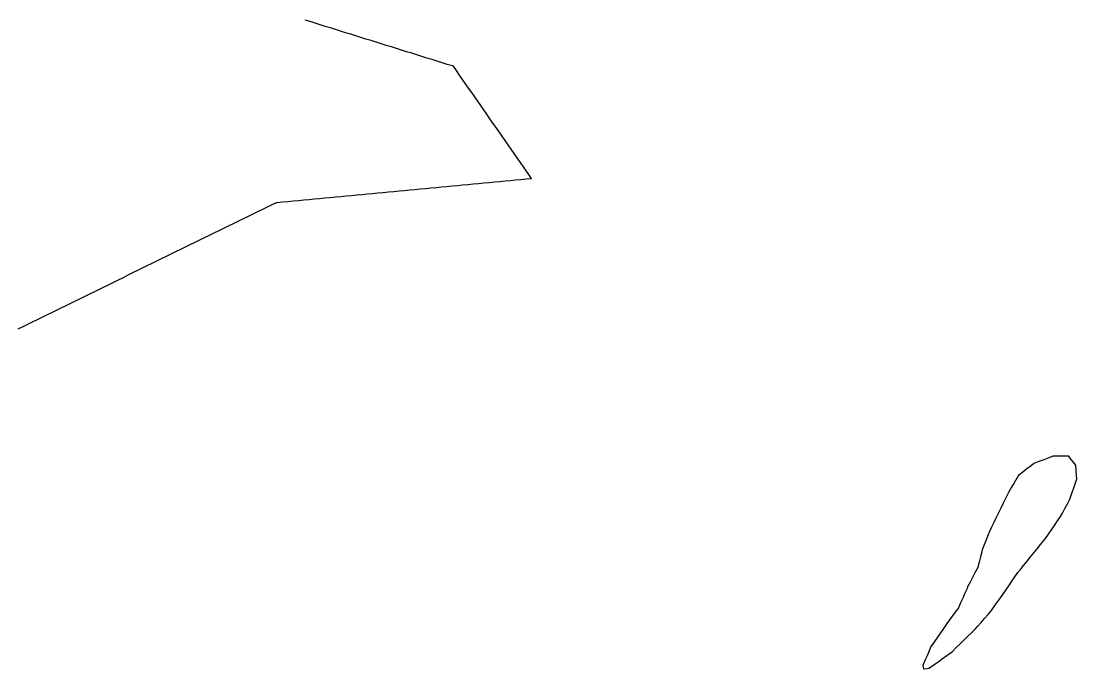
# Model space of a CAD drawing. Header units: millimetres. Extents: x 230 to 3347, y 514 to 5196.
# Drawn here: x 1954.8 to 2153.2, y 4623.7 to 4745.4 of the extents above; entities that cross this region are included whole.
import ezdxf

# ---------------------------------------------------------------- set-up
doc = ezdxf.new("R2010")
doc.units = ezdxf.units.MM
for name, color, linetype in [('ALL_ISLANDS', 7, 'Continuous'), ('OUTLINE_ISLAND_01', 7, 'Continuous'), ('OUTLINE_ISLAND_34', 7, 'Continuous')]:
    doc.layers.add(name, color=color, linetype=linetype)

msp = doc.modelspace()

# ---------------------------------------------------------------- linework, layer by layer
at = {"layer": 'ALL_ISLANDS'}
msp.add_lwpolyline([(1954.2705, 4687.5867), (1955.1688, 4688.0261), (1956.0671, 4688.4655), (1956.9653, 4688.905), (1957.8636, 4689.3444), (1958.7619, 4689.7838), (1959.6602, 4690.2232), (1960.5585, 4690.6626), (1961.4568, 4691.1021), (1962.355, 4691.5415), (1963.2533, 4691.9809), (1964.1516, 4692.4203), (1965.0499, 4692.8597), (1965.9482, 4693.2992), (1966.8464, 4693.7386), (1967.7447, 4694.178), (1968.643, 4694.6174), (1969.5413, 4695.0568), (1970.4396, 4695.4963), (1971.3378, 4695.9357), (1972.2361, 4696.3751), (1973.1344, 4696.8145), (1974.0327, 4697.2539), (1974.931, 4697.6934), (1975.8293, 4698.1328), (1976.7275, 4698.5722), (1977.6258, 4699.0116), (1978.5241, 4699.4511), (1979.4224, 4699.8905), (1980.3207, 4700.3299), (1981.2189, 4700.7693), (1982.1172, 4701.2087), (1983.0155, 4701.6482), (1983.9138, 4702.0876), (1984.8121, 4702.527), (1985.7104, 4702.9664), (1986.6086, 4703.4058), (1987.5069, 4703.8453), (1988.4052, 4704.2847), (1989.3035, 4704.7241), (1990.2018, 4705.1635), (1991.1, 4705.6029), (1991.9983, 4706.0424), (1992.8966, 4706.4818), (1993.7949, 4706.9212), (1994.6932, 4707.3606), (1995.5914, 4707.8), (1996.4897, 4708.2395), (1997.388, 4708.6789), (1998.2863, 4709.1183), (1999.1846, 4709.5577), (2000.0829, 4709.9971), (2000.9811, 4710.4366), (2001.8794, 4710.876), (2002.7777, 4711.3154), (2002.9424, 4711.331), (2003.938, 4711.4251), (2004.9335, 4711.5193), (2005.9291, 4711.6134), (2006.9246, 4711.7075), (2007.9202, 4711.8017), (2008.9158, 4711.8958), (2009.9113, 4711.99), (2010.9069, 4712.0841), (2011.9024, 4712.1783), (2012.898, 4712.2724), (2013.8935, 4712.3665), (2014.8891, 4712.4607), (2015.8847, 4712.5548), (2016.8802, 4712.649), (2017.8758, 4712.7431), (2018.8713, 4712.8373), (2019.8669, 4712.9314), (2020.8625, 4713.0255), (2021.858, 4713.1197), (2022.8536, 4713.2138), (2023.8491, 4713.308), (2024.8447, 4713.4021), (2025.8402, 4713.4963), (2026.8358, 4713.5904), (2027.8314, 4713.6845), (2028.8269, 4713.7787), (2029.8225, 4713.8728), (2030.818, 4713.967), (2031.8136, 4714.0611), (2032.8092, 4714.1553), (2033.8047, 4714.2494), (2034.8003, 4714.3435), (2035.7958, 4714.4377), (2036.7914, 4714.5318), (2037.787, 4714.626), (2038.7825, 4714.7201), (2039.7781, 4714.8143), (2040.7736, 4714.9084), (2041.7692, 4715.0025), (2042.7647, 4715.0967), (2043.7603, 4715.1908), (2044.7559, 4715.285), (2045.7514, 4715.3791), (2046.747, 4715.4733), (2047.7425, 4715.5674), (2048.7381, 4715.6615), (2049.7337, 4715.7557), (2050.7292, 4715.8498), (2050.3489, 4716.3957), (2049.7772, 4717.2161), (2049.2055, 4718.0366), (2048.6338, 4718.8571), (2048.0621, 4719.6775), (2047.4904, 4720.498), (2046.9188, 4721.3185), (2046.3471, 4722.1389), (2045.7754, 4722.9594), (2045.2037, 4723.7799), (2044.632, 4724.6004), (2044.0603, 4725.4208), (2043.4886, 4726.2413), (2042.9169, 4727.0618), (2042.3452, 4727.8822), (2041.7735, 4728.7027), (2041.2019, 4729.5232), (2040.6302, 4730.3436), (2040.0585, 4731.1641), (2039.4868, 4731.9846), (2038.9151, 4732.8051), (2038.3434, 4733.6255), (2037.7717, 4734.446), (2037.2, 4735.2665), (2036.6283, 4736.0869), (2036.0566, 4736.9074), (2035.849, 4736.972), (2034.8942, 4737.2693), (2033.9394, 4737.5665), (2032.9846, 4737.8637), (2032.0298, 4738.1609), (2031.0749, 4738.4581), (2030.1201, 4738.7554), (2029.1653, 4739.0526), (2028.2105, 4739.3498), (2027.2557, 4739.647), (2026.3009, 4739.9442), (2025.3461, 4740.2415), (2024.3913, 4740.5387), (2023.4365, 4740.8359), (2022.4817, 4741.1331), (2021.5269, 4741.4304), (2020.5721, 4741.7276), (2019.6172, 4742.0248), (2018.6624, 4742.322), (2017.7076, 4742.6192), (2016.7528, 4742.9165), (2015.798, 4743.2137), (2014.8432, 4743.5109), (2013.8884, 4743.8081), (2012.9336, 4744.1053), (2011.9788, 4744.4026), (2011.024, 4744.6998), (2010.0692, 4744.997), (2009.1143, 4745.2942), (2008.1595, 4745.5914)], dxfattribs=at)
msp.add_lwpolyline([(2151.6754, 4663.6432), (2150.6754, 4663.6432), (2149.6754, 4663.6432), (2148.6754, 4663.6432), (2147.9218, 4663.3501), (2146.9898, 4662.9876), (2146.0578, 4662.6252), (2145.1258, 4662.2627), (2144.6218, 4661.8708), (2143.8324, 4661.2569), (2143.043, 4660.643), (2142.2536, 4660.0291), (2141.9476, 4659.5198), (2141.4326, 4658.6626), (2140.9176, 4657.8054), (2140.4026, 4656.9482), (2140.2347, 4656.6023), (2139.7979, 4655.7027), (2139.3612, 4654.8031), (2138.9245, 4653.9035), (2138.4877, 4653.004), (2138.051, 4652.1044), (2137.6143, 4651.2048), (2137.1775, 4650.3052), (2136.7408, 4649.4056), (2136.5287, 4648.8633), (2136.1645, 4647.9319), (2135.8003, 4647.0006), (2135.4361, 4646.0693), (2135.3379, 4645.6903), (2135.0869, 4644.7223), (2134.8359, 4643.7543), (2134.5849, 4642.7863), (2134.5109, 4642.6419), (2134.0544, 4641.7522), (2133.5979, 4640.8625), (2133.1415, 4639.9727), (2132.685, 4639.083), (2132.5694, 4638.8212), (2132.1655, 4637.9063), (2131.7617, 4636.9915), (2131.3578, 4636.0767), (2130.954, 4635.1619), (2130.5154, 4634.5704), (2129.9198, 4633.7671), (2129.3243, 4632.9638), (2128.7287, 4632.1605), (2128.7031, 4632.1234), (2128.1354, 4631.3001), (2127.5678, 4630.4769), (2127.0001, 4629.6536), (2126.4325, 4628.8303), (2125.8649, 4628.007), (2125.8598, 4627.9954), (2125.462, 4627.0779), (2125.0642, 4626.1604), (2124.6665, 4625.243), (2124.2687, 4624.3255), (2124.4216, 4623.6956), (2124.5264, 4623.7112), (2125.5155, 4623.8588), (2125.5355, 4623.8731), (2126.3486, 4624.4551), (2127.1618, 4625.0371), (2127.975, 4625.6192), (2128.7881, 4626.2012), (2129.6013, 4626.7832), (2129.8127, 4626.9874), (2130.532, 4627.6821), (2131.2513, 4628.3768), (2131.9706, 4629.0715), (2132.6899, 4629.7662), (2133.4092, 4630.4609), (2134.1285, 4631.1556), (2134.5598, 4631.6522), (2135.2155, 4632.4073), (2135.8712, 4633.1623), (2136.5269, 4633.9173), (2137.1826, 4634.6723), (2137.5661, 4635.223), (2138.1377, 4636.0436), (2138.7092, 4636.8642), (2139.2808, 4637.6847), (2139.8523, 4638.5053), (2140.4238, 4639.3259), (2140.9954, 4640.1464), (2141.5669, 4640.967), (2142.1385, 4641.7876), (2142.6226, 4642.3878), (2143.2504, 4643.1661), (2143.8783, 4643.9445), (2144.5061, 4644.7228), (2145.1339, 4645.5012), (2145.7618, 4646.2795), (2146.3896, 4647.0579), (2147.0174, 4647.8362), (2147.6452, 4648.6146), (2147.9079, 4649.0001), (2148.471, 4649.8265), (2149.0341, 4650.6529), (2149.5972, 4651.4793), (2150.1603, 4652.3057), (2150.4867, 4652.9198), (2150.956, 4653.8028), (2151.4254, 4654.6859), (2151.8947, 4655.5689), (2151.9063, 4655.6023), (2152.234, 4656.5471), (2152.5616, 4657.4919), (2152.8893, 4658.4367), (2153.2169, 4659.3815), (2153.1755, 4659.9583), (2153.1038, 4660.9558), (2153.0321, 4661.9532), (2152.5181, 4662.5935), (2151.8921, 4663.3733)], close=True, dxfattribs=at)
at = {"layer": 'OUTLINE_ISLAND_01'}
msp.add_lwpolyline([(1954.2705, 4687.5867), (1955.1688, 4688.0261), (1956.0671, 4688.4655), (1956.9653, 4688.905), (1957.8636, 4689.3444), (1958.7619, 4689.7838), (1959.6602, 4690.2232), (1960.5585, 4690.6626), (1961.4568, 4691.1021), (1962.355, 4691.5415), (1963.2533, 4691.9809), (1964.1516, 4692.4203), (1965.0499, 4692.8597), (1965.9482, 4693.2992), (1966.8464, 4693.7386), (1967.7447, 4694.178), (1968.643, 4694.6174), (1969.5413, 4695.0568), (1970.4396, 4695.4963), (1971.3378, 4695.9357), (1972.2361, 4696.3751), (1973.1344, 4696.8145), (1974.0327, 4697.2539), (1974.931, 4697.6934), (1975.8293, 4698.1328), (1976.7275, 4698.5722), (1977.6258, 4699.0116), (1978.5241, 4699.4511), (1979.4224, 4699.8905), (1980.3207, 4700.3299), (1981.2189, 4700.7693), (1982.1172, 4701.2087), (1983.0155, 4701.6482), (1983.9138, 4702.0876), (1984.8121, 4702.527), (1985.7104, 4702.9664), (1986.6086, 4703.4058), (1987.5069, 4703.8453), (1988.4052, 4704.2847), (1989.3035, 4704.7241), (1990.2018, 4705.1635), (1991.1, 4705.6029), (1991.9983, 4706.0424), (1992.8966, 4706.4818), (1993.7949, 4706.9212), (1994.6932, 4707.3606), (1995.5914, 4707.8), (1996.4897, 4708.2395), (1997.388, 4708.6789), (1998.2863, 4709.1183), (1999.1846, 4709.5577), (2000.0829, 4709.9971), (2000.9811, 4710.4366), (2001.8794, 4710.876), (2002.7777, 4711.3154), (2002.9424, 4711.331), (2003.938, 4711.4251), (2004.9335, 4711.5193), (2005.9291, 4711.6134), (2006.9246, 4711.7075), (2007.9202, 4711.8017), (2008.9158, 4711.8958), (2009.9113, 4711.99), (2010.9069, 4712.0841), (2011.9024, 4712.1783), (2012.898, 4712.2724), (2013.8935, 4712.3665), (2014.8891, 4712.4607), (2015.8847, 4712.5548), (2016.8802, 4712.649), (2017.8758, 4712.7431), (2018.8713, 4712.8373), (2019.8669, 4712.9314), (2020.8625, 4713.0255), (2021.858, 4713.1197), (2022.8536, 4713.2138), (2023.8491, 4713.308), (2024.8447, 4713.4021), (2025.8402, 4713.4963), (2026.8358, 4713.5904), (2027.8314, 4713.6845), (2028.8269, 4713.7787), (2029.8225, 4713.8728), (2030.818, 4713.967), (2031.8136, 4714.0611), (2032.8092, 4714.1553), (2033.8047, 4714.2494), (2034.8003, 4714.3435), (2035.7958, 4714.4377), (2036.7914, 4714.5318), (2037.787, 4714.626), (2038.7825, 4714.7201), (2039.7781, 4714.8143), (2040.7736, 4714.9084), (2041.7692, 4715.0025), (2042.7647, 4715.0967), (2043.7603, 4715.1908), (2044.7559, 4715.285), (2045.7514, 4715.3791), (2046.747, 4715.4733), (2047.7425, 4715.5674), (2048.7381, 4715.6615), (2049.7337, 4715.7557), (2050.7292, 4715.8498), (2050.3489, 4716.3957), (2049.7772, 4717.2161), (2049.2055, 4718.0366), (2048.6338, 4718.8571), (2048.0621, 4719.6775), (2047.4904, 4720.498), (2046.9188, 4721.3185), (2046.3471, 4722.1389), (2045.7754, 4722.9594), (2045.2037, 4723.7799), (2044.632, 4724.6004), (2044.0603, 4725.4208), (2043.4886, 4726.2413), (2042.9169, 4727.0618), (2042.3452, 4727.8822), (2041.7735, 4728.7027), (2041.2019, 4729.5232), (2040.6302, 4730.3436), (2040.0585, 4731.1641), (2039.4868, 4731.9846), (2038.9151, 4732.8051), (2038.3434, 4733.6255), (2037.7717, 4734.446), (2037.2, 4735.2665), (2036.6283, 4736.0869), (2036.0566, 4736.9074), (2035.849, 4736.972), (2034.8942, 4737.2693), (2033.9394, 4737.5665), (2032.9846, 4737.8637), (2032.0298, 4738.1609), (2031.0749, 4738.4581), (2030.1201, 4738.7554), (2029.1653, 4739.0526), (2028.2105, 4739.3498), (2027.2557, 4739.647), (2026.3009, 4739.9442), (2025.3461, 4740.2415), (2024.3913, 4740.5387), (2023.4365, 4740.8359), (2022.4817, 4741.1331), (2021.5269, 4741.4304), (2020.5721, 4741.7276), (2019.6172, 4742.0248), (2018.6624, 4742.322), (2017.7076, 4742.6192), (2016.7528, 4742.9165), (2015.798, 4743.2137), (2014.8432, 4743.5109), (2013.8884, 4743.8081), (2012.9336, 4744.1053), (2011.9788, 4744.4026), (2011.024, 4744.6998), (2010.0692, 4744.997), (2009.1143, 4745.2942), (2008.1595, 4745.5914)], dxfattribs=at)
at = {"layer": 'OUTLINE_ISLAND_34'}
msp.add_lwpolyline([(2151.6754, 4663.6432), (2150.6754, 4663.6432), (2149.6754, 4663.6432), (2148.6754, 4663.6432), (2147.9218, 4663.3501), (2146.9898, 4662.9876), (2146.0578, 4662.6252), (2145.1258, 4662.2627), (2144.6218, 4661.8708), (2143.8324, 4661.2569), (2143.043, 4660.643), (2142.2536, 4660.0291), (2141.9476, 4659.5198), (2141.4326, 4658.6626), (2140.9176, 4657.8054), (2140.4026, 4656.9482), (2140.2347, 4656.6023), (2139.7979, 4655.7027), (2139.3612, 4654.8031), (2138.9245, 4653.9035), (2138.4877, 4653.004), (2138.051, 4652.1044), (2137.6143, 4651.2048), (2137.1775, 4650.3052), (2136.7408, 4649.4056), (2136.5287, 4648.8633), (2136.1645, 4647.9319), (2135.8003, 4647.0006), (2135.4361, 4646.0693), (2135.3379, 4645.6903), (2135.0869, 4644.7223), (2134.8359, 4643.7543), (2134.5849, 4642.7863), (2134.5109, 4642.6419), (2134.0544, 4641.7522), (2133.5979, 4640.8625), (2133.1415, 4639.9727), (2132.685, 4639.083), (2132.5694, 4638.8212), (2132.1655, 4637.9063), (2131.7617, 4636.9915), (2131.3578, 4636.0767), (2130.954, 4635.1619), (2130.5154, 4634.5704), (2129.9198, 4633.7671), (2129.3243, 4632.9638), (2128.7287, 4632.1605), (2128.7031, 4632.1234), (2128.1354, 4631.3001), (2127.5678, 4630.4769), (2127.0001, 4629.6536), (2126.4325, 4628.8303), (2125.8649, 4628.007), (2125.8598, 4627.9954), (2125.462, 4627.0779), (2125.0642, 4626.1604), (2124.6665, 4625.243), (2124.2687, 4624.3255), (2124.4216, 4623.6956), (2124.5264, 4623.7112), (2125.5155, 4623.8588), (2125.5355, 4623.8731), (2126.3486, 4624.4551), (2127.1618, 4625.0371), (2127.975, 4625.6192), (2128.7881, 4626.2012), (2129.6013, 4626.7832), (2129.8127, 4626.9874), (2130.532, 4627.6821), (2131.2513, 4628.3768), (2131.9706, 4629.0715), (2132.6899, 4629.7662), (2133.4092, 4630.4609), (2134.1285, 4631.1556), (2134.5598, 4631.6522), (2135.2155, 4632.4073), (2135.8712, 4633.1623), (2136.5269, 4633.9173), (2137.1826, 4634.6723), (2137.5661, 4635.223), (2138.1377, 4636.0436), (2138.7092, 4636.8642), (2139.2808, 4637.6847), (2139.8523, 4638.5053), (2140.4238, 4639.3259), (2140.9954, 4640.1464), (2141.5669, 4640.967), (2142.1385, 4641.7876), (2142.6226, 4642.3878), (2143.2504, 4643.1661), (2143.8783, 4643.9445), (2144.5061, 4644.7228), (2145.1339, 4645.5012), (2145.7618, 4646.2795), (2146.3896, 4647.0579), (2147.0174, 4647.8362), (2147.6452, 4648.6146), (2147.9079, 4649.0001), (2148.471, 4649.8265), (2149.0341, 4650.6529), (2149.5972, 4651.4793), (2150.1603, 4652.3057), (2150.4867, 4652.9198), (2150.956, 4653.8028), (2151.4254, 4654.6859), (2151.8947, 4655.5689), (2151.9063, 4655.6023), (2152.234, 4656.5471), (2152.5616, 4657.4919), (2152.8893, 4658.4367), (2153.2169, 4659.3815), (2153.1755, 4659.9583), (2153.1038, 4660.9558), (2153.0321, 4661.9532), (2152.5181, 4662.5935), (2151.8921, 4663.3733)], close=True, dxfattribs=at)

doc.saveas('drawing.dxf')
